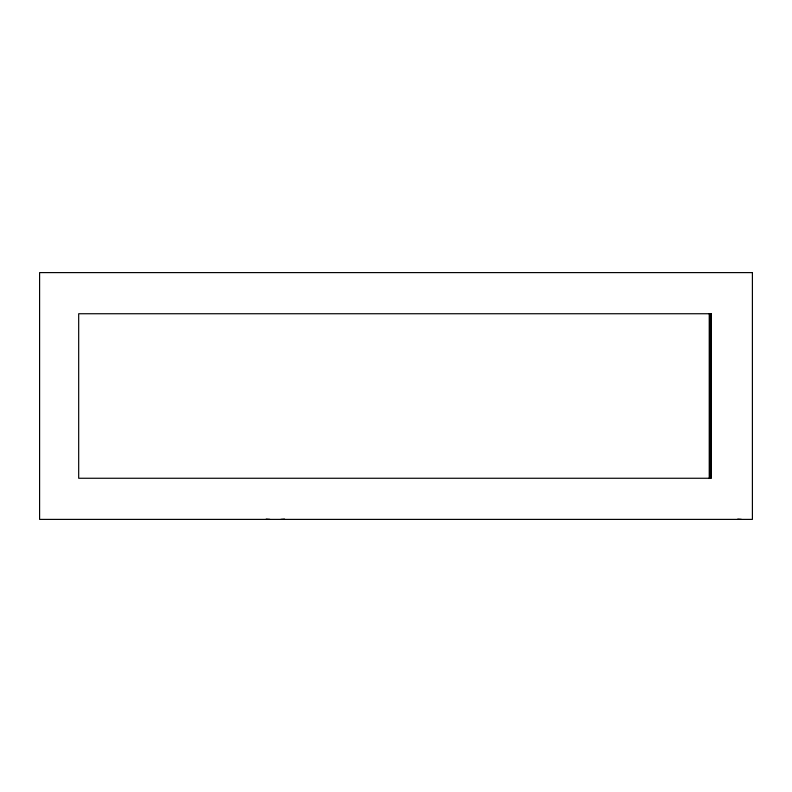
<?xml version="1.0" encoding="UTF-8"?>
<svg xmlns="http://www.w3.org/2000/svg" width="792" height="792" viewBox="0 0 792 792"><rect width="100%" height="100%" fill="white"/><g stroke="black" fill="none" stroke-linecap="round" stroke-linejoin="round"><path stroke-width="1.19" d="M280.853 519.394L284.556 519.116M737.738 519.126L741.431 519.394M266.191 519.116L269.894 519.394M710.771 313.741L710.771 478.259M709.751 313.741L709.751 478.259M709.236 313.741L709.236 478.259M752.4 272.606L39.6 272.606L39.6 519.394L752.4 519.394L752.4 272.606M711.275 313.741L78.685 313.741L78.685 478.259L711.275 478.259L711.275 313.741"/></g></svg>
